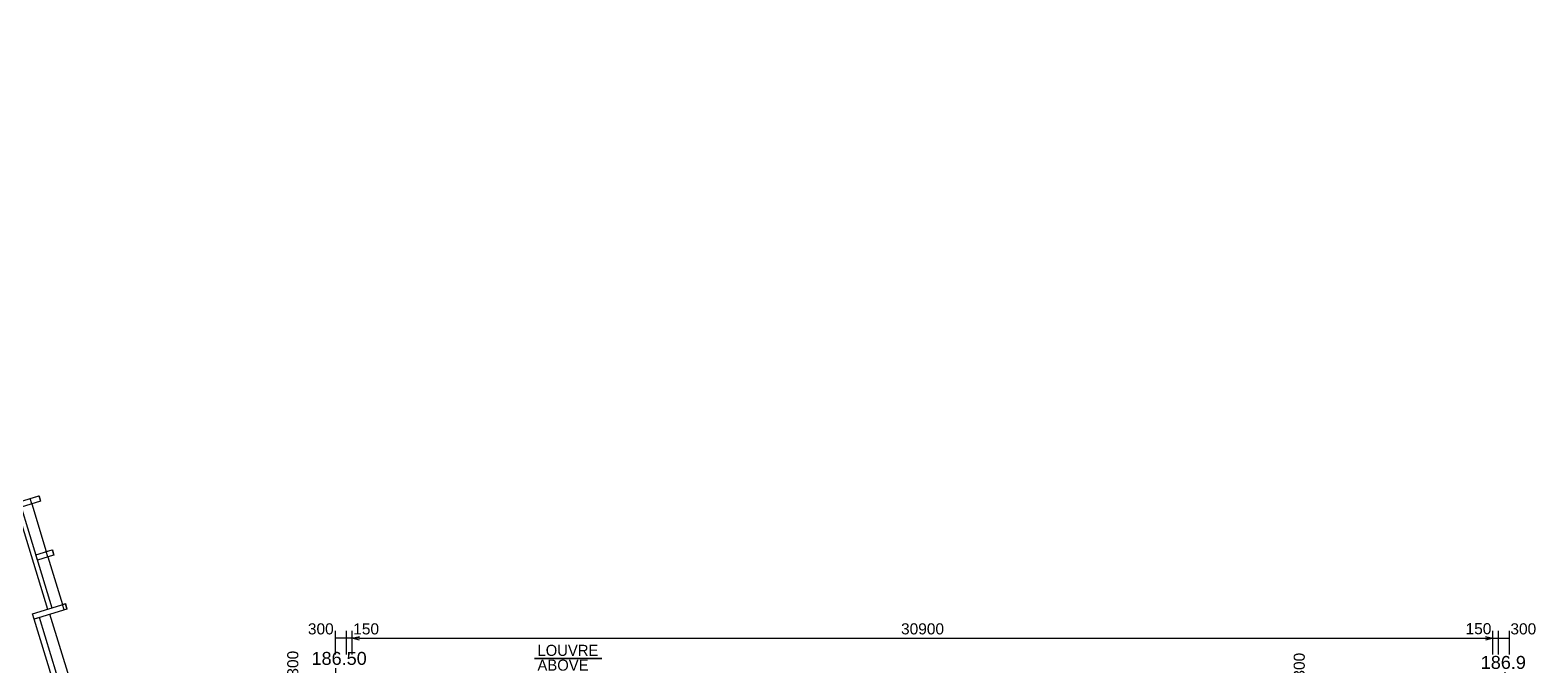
# Model space of a CAD drawing. Header units: millimetres. Extents: x 19735 to 121424, y -888 to 73156.
# Drawn here: x 77964 to 118751, y 31058 to 48265 of the extents above; entities that cross this region are included whole.
import ezdxf

# ---------------------------------------------------------------- set-up
doc = ezdxf.new("R2010")
doc.units = ezdxf.units.MM
doc.header["$LTSCALE"] = 1000
doc.layers.get('0').update_dxf_attribs({"color": 8})
doc.layers.get('Defpoints').update_dxf_attribs({"color": 8})
doc.layers.add('COL-10(revJ)', color=8, linetype='Continuous', lineweight=35)
for name, color, linetype in [('DLN030_2', 8, 'Continuous'), ('DLN032__', 8, 'Continuous'), ('DLN040__', 8, 'Continuous'), ('DLN210__', 8, 'Continuous'), ('DLN314__', 8, 'Continuous'), ('LEVEL', 8, 'Continuous')]:
    doc.layers.add(name, color=color, linetype=linetype)
doc.styles.add('ROMANS', font='swissl.ttf')
doc.styles.add('SWIS721LT450', font='swissl.ttf')
doc.styles.add('SWIS721LT750', font='swissl.ttf')
doc.dimstyles.new('INTDIM', dxfattribs={"dimscale": 200, "dimtxt": 2.25, "dimasz": 1.5, "dimexe": 1, "dimexo": 0, "dimgap": 1, "dimtad": 1, "dimdec": 0, "dimrnd": 1, "dimzin": 1, "dimdsep": 46, "dimtxsty": 'SWIS721LT450', "dimcen": 1, "dimclrd": 1, "dimclre": 1, "dimclrt": 2, "dimaunit": 1, "dimadec": 3, "dimazin": 0, "dimtfac": 1, "dimtdec": 0, "dimtix": 1, "dimtmove": 2, "dimatfit": 0, "dimldrblk": 'DOT', "dimfxl": 1, "dimtolj": 1, "dimtzin": 0, "dimarcsym": 0})

# ---------------------------------------------------------------- blocks, each defined once
blk = doc.blocks.new('*D125')
at = {"layer": 'Defpoints', "color": 0, "transparency": 16777216}
for p in [(86537, 31804), (86537, 31169), (86687, 31169)]:
    blk.add_point(p, dxfattribs=at)
at = {"layer": 'DLN030_2', "lineweight": -2, "transparency": 16777216}
for p, q in [((86537, 31369), (86537, 32004)), ((86687, 31369), (86687, 32004)), ((86687, 31804), (86537, 31804))]:
    blk.add_line(p, q, dxfattribs=at)
at = {"layer": 'DLN030_2', "transparency": 16777216, "insert": (87066, 32058), "char_height": 300, "attachment_point": 5, "style": 'SWIS721LT450'}
blk.add_mtext('\\A1;150', dxfattribs=at)
blk = doc.blocks.new('DIMARR')
for p, q in [((-1, 0.25), (0, 0)), ((-1, 0), (0, 0)), ((0, 0), (-1, -0.25))]:
    blk.add_line(p, q)
blk = doc.blocks.new('*D126')
at = {"layer": 'Defpoints', "color": 0, "transparency": 16777216}
for p in [(117587, 31804), (86687, 31169), (117587, 31169)]:
    blk.add_point(p, dxfattribs=at)
at = {"layer": 'DLN030_2', "lineweight": -2, "transparency": 16777216}
for p, q in [((86687, 31369), (86687, 32004)), ((117587, 31369), (117587, 32004)), ((86887, 31804), (117387, 31804))]:
    blk.add_line(p, q, dxfattribs=at)
at = {"layer": 'DLN030_2', "lineweight": -2, "transparency": 16777216, "xscale": 200, "yscale": 200, "zscale": 200, "rotation": 180}
blk.add_blockref('DIMARR', (86687, 31804), dxfattribs=at)
at = {"layer": 'DLN030_2', "lineweight": -2, "transparency": 16777216, "xscale": 200, "yscale": 200, "zscale": 200}
blk.add_blockref('DIMARR', (117587, 31804), dxfattribs=at)
at = {"layer": 'DLN030_2', "transparency": 16777216, "insert": (102137, 32058), "char_height": 300, "attachment_point": 5, "style": 'SWIS721LT450'}
blk.add_mtext('\\A1;30900', dxfattribs=at)
blk = doc.blocks.new('*D127')
at = {"layer": 'Defpoints', "color": 0, "transparency": 16777216}
for p in [(118037, 31804), (117737, 31169), (118037, 31169)]:
    blk.add_point(p, dxfattribs=at)
at = {"layer": 'DLN030_2', "lineweight": -2, "transparency": 16777216}
for p, q in [((117737, 31369), (117737, 32004)), ((118037, 31369), (118037, 32004)), ((117737, 31804), (118037, 31804))]:
    blk.add_line(p, q, dxfattribs=at)
at = {"layer": 'DLN030_2', "transparency": 16777216, "insert": (118410, 32058), "char_height": 300, "attachment_point": 5, "style": 'SWIS721LT450'}
blk.add_mtext('\\A1;300', dxfattribs=at)
blk = doc.blocks.new('ELEX')
at = {"layer": 'DLN032__'}
for p, q in [((0.5, 0), (-0.5, 0)), ((0, 0.5), (0, -0.5))]:
    blk.add_line(p, q, dxfattribs=at)
blk.add_circle((0, 0), 0.25, dxfattribs=at)
at = {"layer": 'DLN032__', "style": 'ROMANS'}
blk.add_attdef('ELEX', (0.257, 0.354), '', height=0.5, dxfattribs=at)
blk = doc.blocks.new('*D112')
at = {"layer": 'Defpoints', "color": 0, "transparency": 16777216}
for p in [(85335, 30648), (86437, 30648), (86437, 30348)]:
    blk.add_point(p, dxfattribs=at)
at = {"layer": 'DLN030_2', "lineweight": -2, "transparency": 16777216}
for p, q in [((86237, 30648), (85135, 30648)), ((85335, 30348), (85335, 30648)), ((86237, 30348), (85135, 30348))]:
    blk.add_line(p, q, dxfattribs=at)
at = {"layer": 'DLN030_2', "transparency": 16777216, "insert": (85081, 31116), "char_height": 300, "attachment_point": 5, "rotation": 90, "style": 'SWIS721LT450'}
blk.add_mtext('\\A1;300', dxfattribs=at)
blk = doc.blocks.new('*D113')
at = {"layer": 'Defpoints', "color": 0, "transparency": 16777216}
for p in [(86237, 31804), (86237, 31169), (86537, 31169)]:
    blk.add_point(p, dxfattribs=at)
at = {"layer": 'DLN030_2', "lineweight": -2, "transparency": 16777216}
for p, q in [((86237, 31369), (86237, 32004)), ((86537, 31369), (86537, 32004)), ((86537, 31804), (86237, 31804))]:
    blk.add_line(p, q, dxfattribs=at)
at = {"layer": 'DLN030_2', "transparency": 16777216, "insert": (85838, 32058), "char_height": 300, "attachment_point": 5, "style": 'SWIS721LT450'}
blk.add_mtext('\\A1;300', dxfattribs=at)
blk = doc.blocks.new('*D114')
at = {"layer": 'Defpoints', "color": 0, "transparency": 16777216}
for p in [(117737, 31804), (117587, 31169), (117737, 31169)]:
    blk.add_point(p, dxfattribs=at)
at = {"layer": 'DLN030_2', "lineweight": -2, "transparency": 16777216}
for p, q in [((117587, 31369), (117587, 32004)), ((117737, 31369), (117737, 32004)), ((117587, 31804), (117737, 31804))]:
    blk.add_line(p, q, dxfattribs=at)
at = {"layer": 'DLN030_2', "transparency": 16777216, "insert": (117196, 32063), "char_height": 300, "attachment_point": 5, "style": 'SWIS721LT450'}
blk.add_mtext('\\A1;150', dxfattribs=at)
blk = doc.blocks.new('*D55')
at = {"layer": 'Defpoints', "color": 0, "linetype": 'ByBlock', "transparency": 16777216}
for p in [(111691, 30648), (112597, 30648), (111691, 30348)]:
    blk.add_point(p, dxfattribs=at)
at = {"layer": 'DLN030_2', "linetype": 'ByBlock', "lineweight": -2, "transparency": 16777216}
for p, q in [((111891, 30648), (112797, 30648)), ((112597, 30348), (112597, 30648)), ((111891, 30348), (112797, 30348))]:
    blk.add_line(p, q, dxfattribs=at)
at = {"layer": 'DLN030_2', "linetype": 'ByBlock', "transparency": 16777216, "insert": (112342, 31062), "char_height": 300, "attachment_point": 5, "rotation": 90, "style": 'SWIS721LT450'}
blk.add_mtext('\\A1;300', dxfattribs=at)

msp = doc.modelspace()

# ---------------------------------------------------------------- linework, layer by layer
at = {"layer": 'COL-10(revJ)'}
msp.add_line((91623.9, 31261.8), (93454, 31261.8), dxfattribs=at)
at = {"layer": 'DLN210__'}
for p, q in [((73654.3, 48228.9), (78434.5, 32593.3)), ((73773.8, 48265.4), (78554.1, 32629.8)), ((78007.7, 35443), (78402.4, 34152)), ((78446.3, 34008.6), (78841, 32717.6)), ((78722.4, 30198.1), (78072, 32325.6)), ((78215.4, 32369.5), (78095.9, 32332.9)), ((78833.4, 30348.1), (78215.4, 32369.5)), ((79055.4, 30648.1), (78502.3, 32457.2))]:
    msp.add_line(p, q, dxfattribs=at)
at = {"layer": 'DLN314__'}
for points in [[(77677, 35498.8), (78202.5, 35659.5), (78246.4, 35516), (77720.8, 35355.3)], [(78246.8, 35516.1), (78007.7, 35443), (77963.9, 35586.5), (78211.3, 35662.1)], [(78115.5, 34064.3), (78557.6, 34199.5), (78601.5, 34056), (78159.4, 33920.9)], [(78601.9, 34056.2), (78446.3, 34008.6), (78402.4, 34152), (78566.4, 34202.2)], [(78028.1, 32469), (78912.7, 32739.5), (78956.5, 32596), (78072, 32325.6)], [(78884.8, 32574.1), (78841, 32717.6), (78921.5, 32742.2), (78957, 32596.2)]]:
    msp.add_lwpolyline(points, close=True, dxfattribs=at)

# ---------------------------------------------------------------- block references
at = {"layer": 'DLN032__'}
ref = msp.add_blockref('ELEX', (86236.6, 30648.1), dxfattribs=dict(at, xscale=700, yscale=700, zscale=700))
ref.add_attrib('ELEX', '186.50', (85586.6, 31085.6), dxfattribs={"layer": 'LEVEL', "height": 350, "style": 'ROMANS'})
ref = msp.add_blockref('ELEX', (117906.9, 30539.2), dxfattribs=dict(at, xscale=700, yscale=700, zscale=700))
ref.add_attrib('ELEX', '186.9', (117256.9, 30976.7), dxfattribs={"layer": 'LEVEL', "height": 350, "style": 'ROMANS'})

# ---------------------------------------------------------------- texts
at = {"layer": 'DLN040__', "insert": (91707, 31628), "char_height": 300, "attachment_point": 1, "line_spacing_factor": 0.8, "style": 'SWIS721LT750'}
msp.add_mtext('{\\fUnivers|b0|i0|c0|p34;LOUVRE\\PABOVE}', dxfattribs=at)

# ---------------------------------------------------------------- dimensions: what is measured, and where the dimension line sits
at = {"layer": 'DLN030_2'}
for base, p1, p2, picture, middle in [((86236.6, 31804.2), (86536.6, 31168.7), (86236.6, 31168.7), '*D113', (85838.5, 32058.4)), ((86536.6, 31804.2), (86686.6, 31168.7), (86536.6, 31168.7), '*D125', (87066.4, 32058.4)), ((118036.6, 31804.2), (117736.6, 31168.7), (118036.6, 31168.7), '*D127', (118410.1, 32058.4))]:
    dim = msp.add_linear_dim(base=base, p1=p1, p2=p2, dimstyle='INTDIM', override={"dimscale": 1, "dimtxt": 300, "dimasz": 200, "dimexe": 200, "dimexo": 200, "dimgap": 100, "dimrnd": 0, "dimzin": 0, "dimblk": 'DIMARR', "dimcen": 200, "dimclrd": 256, "dimclre": 256, "dimclrt": 256}, dxfattribs=at)
    dim.commit()
    dim.dimension.update_dxf_attribs({"geometry": picture, "text_midpoint": middle, "dimtype": 160})
dim = msp.add_linear_dim(base=(117586.6, 31804.2), p1=(86686.6, 31168.7), p2=(117586.6, 31168.7), dimstyle='INTDIM', override={"dimscale": 1, "dimtxt": 300, "dimasz": 200, "dimexe": 200, "dimexo": 200, "dimgap": 100, "dimrnd": 0, "dimzin": 0, "dimblk": 'DIMARR', "dimcen": 200, "dimclrd": 256, "dimclre": 256, "dimclrt": 256}, dxfattribs=at)
dim.commit()
dim.dimension.update_dxf_attribs({"geometry": '*D126', "text_midpoint": (102136.6, 32058.4)})
for base, p1, p2, angle, picture, middle in [((117736.6, 31804.2), (117586.6, 31168.7), (117736.6, 31168.7), 180, '*D114', (117196.3, 32062.9)), ((85335.4, 30648.1), (86436.6, 30348.1), (86436.6, 30648.1), 90, '*D112', (85081.2, 31116.5))]:
    dim = msp.add_linear_dim(base=base, p1=p1, p2=p2, angle=angle, dimstyle='INTDIM', override={"dimscale": 1, "dimtxt": 300, "dimasz": 200, "dimexe": 200, "dimexo": 200, "dimgap": 100, "dimrnd": 0, "dimzin": 0, "dimblk": 'DIMARR', "dimcen": 200, "dimclrd": 256, "dimclre": 256, "dimclrt": 256}, dxfattribs=at)
    dim.commit()
    dim.dimension.update_dxf_attribs({"geometry": picture, "text_midpoint": middle, "dimtype": 160})
at = {"layer": 'DLN030_2', "linetype": 'ByBlock'}
dim = msp.add_linear_dim(base=(112596.6, 30648.1), p1=(111690.6, 30348.1), p2=(111690.6, 30648.1), angle=90, dimstyle='INTDIM', override={"dimscale": 1, "dimtxt": 300, "dimasz": 200, "dimexe": 200, "dimexo": 200, "dimgap": 100, "dimrnd": 0, "dimzin": 0, "dimblk": 'DIMARR', "dimcen": 200, "dimclrd": 256, "dimclre": 256, "dimclrt": 256}, dxfattribs=at)
dim.commit()
dim.dimension.update_dxf_attribs({"geometry": '*D55', "text_midpoint": (112342.4, 31061.8), "dimtype": 160})

doc.saveas('drawing.dxf')
